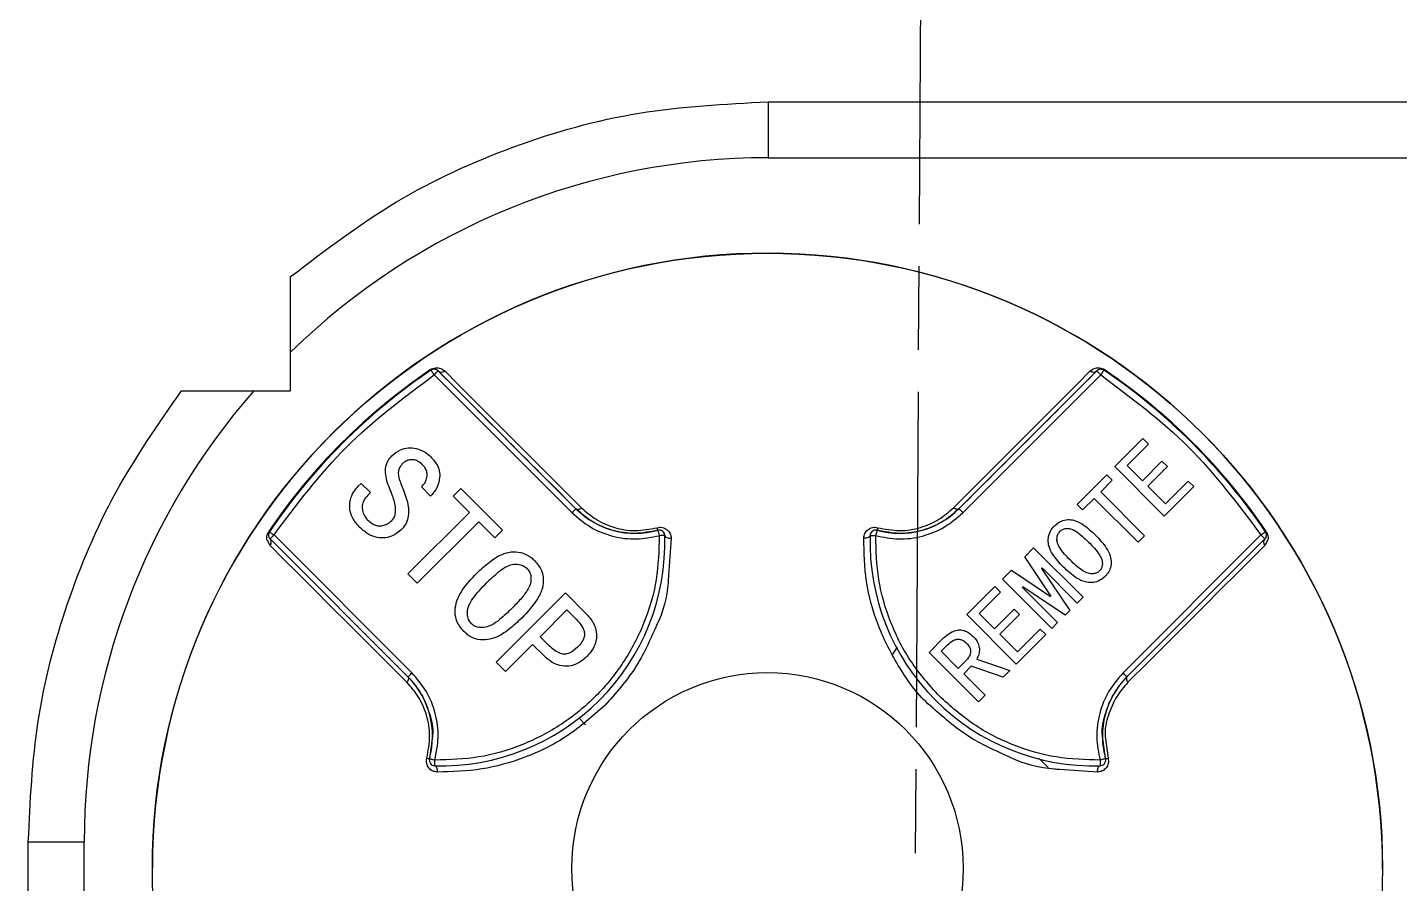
# Model space of a CAD drawing. Header units: millimetres. Extents: x 2404 to 4548, y 1024 to 2541.
# Drawn here: x 3064.71 to 3113.79, y 2175.62 to 2206.24 of the extents above; entities that cross this region are included whole.
import ezdxf

# ---------------------------------------------------------------- set-up
doc = ezdxf.new("R2010")
doc.units = ezdxf.units.MM
doc.linetypes.add('AM_ISO08W050', pattern=[18, 12, -1.5, 3, -1.5])
doc.layers.add('AM_7', color=4, linetype='AM_ISO08W050', lineweight=25)

msp = doc.modelspace()

# ---------------------------------------------------------------- linework, layer by layer
at = {"color": 7, "linetype": 'Continuous', "lineweight": 25}
for p, q in [((3091.203, 2203.58), (3141.895, 2203.58)), ((3091.203, 2203.58), (3091.203, 2201.58)), ((3091.203, 2201.58), (3141.694, 2201.58)), ((3074.122, 2193.243), (3074.122, 2197.329)), ((3079.13, 2194.001), (3079.143, 2193.981)), ((3079.143, 2193.981), (3079.143, 2193.981)), ((3079.255, 2193.815), (3084.188, 2188.882)), ((3079.397, 2193.956), (3084.329, 2189.024)), ((3079.397, 2193.956), (3079.397, 2193.956)), ((3098.027, 2189.024), (3102.96, 2193.956)), ((3098.168, 2188.882), (3103.101, 2193.815)), ((3102.96, 2193.956), (3102.96, 2193.956)), ((3103.213, 2193.981), (3103.227, 2194.001)), ((3103.213, 2193.981), (3103.213, 2193.981)), ((3070.221, 2193.243), (3074.122, 2193.243)), ((3103.605, 2190.533), (3104.608, 2191.536)), ((3104.608, 2191.536), (3104.804, 2191.34)), ((3104.804, 2191.34), (3104.039, 2190.575)), ((3104.804, 2191.34), (3104.039, 2190.575)), ((3078.118, 2190.629), (3078.118, 2190.629)), ((3078.841, 2190.6), (3078.841, 2190.6)), ((3105.373, 2188.765), (3103.605, 2190.533)), ((3105.373, 2188.765), (3103.605, 2190.533)), ((3104.039, 2190.575), (3104.587, 2190.027)), ((3104.039, 2190.575), (3104.039, 2190.575)), ((3104.587, 2190.027), (3105.29, 2190.73)), ((3105.487, 2190.533), (3104.784, 2189.83)), ((3105.487, 2190.533), (3104.784, 2189.83)), ((3105.29, 2190.73), (3105.487, 2190.533)), ((3076.54, 2189.833), (3076.641, 2189.934)), ((3076.641, 2189.934), (3076.974, 2189.601)), ((3077.975, 2190.249), (3077.975, 2190.249)), ((3079.004, 2190.224), (3079.004, 2190.224)), ((3102.251, 2189.179), (3103.316, 2190.244)), ((3103.512, 2190.047), (3103.099, 2189.634)), ((3103.512, 2190.047), (3103.099, 2189.634)), ((3103.316, 2190.244), (3103.512, 2190.047)), ((3105.414, 2189.2), (3106.231, 2190.016)), ((3106.231, 2190.016), (3106.427, 2189.82)), ((3076.974, 2189.601), (3076.887, 2189.515)), ((3076.974, 2189.601), (3076.887, 2189.515)), ((3076.887, 2189.515), (3076.887, 2189.515)), ((3079.131, 2189.471), (3078.798, 2189.804)), ((3079.131, 2189.471), (3078.798, 2189.804)), ((3079.131, 2189.471), (3079.131, 2189.471)), ((3079.941, 2189.471), (3080.216, 2189.746)), ((3080.52, 2188.892), (3079.941, 2189.471)), ((3080.52, 2188.892), (3079.941, 2189.471)), ((3080.216, 2189.746), (3081.707, 2188.255)), ((3102.861, 2189.396), (3102.447, 2188.983)), ((3102.861, 2189.396), (3102.447, 2188.983)), ((3104.432, 2187.825), (3102.861, 2189.396)), ((3102.861, 2189.396), (3102.861, 2189.396)), ((3104.432, 2187.825), (3102.861, 2189.396)), ((3103.099, 2189.634), (3104.67, 2188.062)), ((3103.099, 2189.634), (3103.099, 2189.634)), ((3104.784, 2189.83), (3105.414, 2189.2)), ((3104.784, 2189.83), (3104.784, 2189.83)), ((3106.427, 2189.82), (3105.373, 2188.765)), ((3106.427, 2189.82), (3105.373, 2188.765)), ((3076.684, 2189.081), (3076.684, 2189.081)), ((3077.877, 2189.041), (3077.877, 2189.041)), ((3084.329, 2189.024), (3084.329, 2189.024)), ((3098.027, 2189.024), (3098.027, 2189.024)), ((3102.447, 2188.983), (3102.251, 2189.179)), ((3102.447, 2188.983), (3102.251, 2189.179)), ((3102.447, 2188.983), (3102.447, 2188.983)), ((3078.32, 2186.692), (3080.52, 2188.892)), ((3080.853, 2188.559), (3078.653, 2186.359)), ((3080.853, 2188.559), (3078.653, 2186.359)), ((3080.52, 2188.892), (3080.52, 2188.892)), ((3081.432, 2187.98), (3080.853, 2188.559)), ((3080.853, 2188.559), (3080.853, 2188.559)), ((3081.432, 2187.98), (3080.853, 2188.559)), ((3105.373, 2188.765), (3105.373, 2188.765)), ((3073.328, 2188.088), (3073.328, 2188.088)), ((3073.362, 2188.199), (3073.342, 2188.213)), ((3073.362, 2188.199), (3073.362, 2188.199)), ((3078.319, 2183.013), (3073.386, 2187.946)), ((3078.46, 2183.155), (3073.528, 2188.087)), ((3076.598, 2188.357), (3076.598, 2188.357)), ((3078.103, 2188.299), (3078.103, 2188.299)), ((3081.707, 2188.255), (3081.432, 2187.98)), ((3081.707, 2188.255), (3081.432, 2187.98)), ((3081.432, 2187.98), (3081.432, 2187.98)), ((3087.736, 2187.977), (3087.631, 2186.465)), ((3101.641, 2188.218), (3101.641, 2188.218)), ((3108.829, 2188.087), (3103.896, 2183.155)), ((3108.97, 2187.946), (3104.037, 2183.013)), ((3104.67, 2188.062), (3104.432, 2187.825)), ((3104.67, 2188.062), (3104.432, 2187.825)), ((3108.994, 2188.199), (3109.015, 2188.213)), ((3108.994, 2188.199), (3108.994, 2188.199)), ((3109.029, 2188.087), (3109.029, 2188.087)), ((3073.39, 2187.71), (3073.292, 2187.888)), ((3087.511, 2187.823), (3087.511, 2187.823)), ((3094.846, 2187.84), (3094.846, 2187.84)), ((3100.38, 2187.308), (3100.7, 2187.628)), ((3100.7, 2187.628), (3102.468, 2185.861)), ((3101.555, 2187.799), (3101.555, 2187.799)), ((3102.664, 2187.835), (3102.664, 2187.835)), ((3104.432, 2187.825), (3104.432, 2187.825)), ((3109.065, 2187.888), (3108.966, 2187.71)), ((3101.32, 2185.912), (3100.38, 2187.308)), ((3101.32, 2185.912), (3100.38, 2187.308)), ((3103.131, 2187.219), (3103.131, 2187.219)), ((3078.653, 2186.359), (3078.32, 2186.692)), ((3078.653, 2186.359), (3078.32, 2186.692)), ((3082.575, 2186.895), (3082.575, 2186.895)), ((3099.584, 2186.512), (3099.904, 2186.832)), ((3101.351, 2184.744), (3099.584, 2186.512)), ((3101.351, 2184.744), (3099.584, 2186.512)), ((3099.904, 2186.832), (3101.3, 2185.892)), ((3100.979, 2186.894), (3101, 2186.915)), ((3101, 2186.915), (3100.979, 2186.894)), ((3100.979, 2186.894), (3101.992, 2185.385)), ((3100.979, 2186.894), (3100.979, 2186.894)), ((3102.261, 2185.654), (3101, 2186.915)), ((3101, 2186.915), (3101, 2186.915)), ((3102.261, 2185.654), (3101, 2186.915)), ((3101.765, 2186.936), (3101.765, 2186.936)), ((3103.254, 2186.605), (3103.254, 2186.605)), ((3078.653, 2186.359), (3078.653, 2186.359)), ((3081.128, 2186.374), (3081.128, 2186.374)), ((3081.475, 2183.537), (3083.95, 2186.012)), ((3082.686, 2186.315), (3082.686, 2186.315)), ((3083.95, 2186.012), (3084.703, 2185.259)), ((3098.312, 2185.24), (3099.315, 2186.243)), ((3099.511, 2186.047), (3098.746, 2185.282)), ((3099.511, 2186.047), (3098.746, 2185.282)), ((3099.315, 2186.243), (3099.511, 2186.047)), ((3100.297, 2186.212), (3100.318, 2186.233)), ((3100.318, 2186.233), (3100.297, 2186.212)), ((3100.297, 2186.212), (3101.558, 2184.951)), ((3100.297, 2186.212), (3100.297, 2186.212)), ((3101.827, 2185.22), (3100.318, 2186.233)), ((3100.318, 2186.233), (3100.318, 2186.233)), ((3101.827, 2185.22), (3100.318, 2186.233)), ((3080.479, 2185.504), (3080.479, 2185.504)), ((3101.32, 2185.912), (3101.3, 2185.892)), ((3101.32, 2185.912), (3101.32, 2185.912)), ((3102.468, 2185.861), (3102.261, 2185.654)), ((3102.468, 2185.861), (3102.261, 2185.654)), ((3102.261, 2185.654), (3102.261, 2185.654)), ((3082.387, 2185.115), (3082.387, 2185.115)), ((3083.053, 2184.449), (3084.008, 2185.404)), ((3083.053, 2184.449), (3084.008, 2185.404)), ((3084.008, 2185.404), (3084.341, 2185.071)), ((3084.008, 2185.404), (3084.008, 2185.404)), ((3084.008, 2185.404), (3084.341, 2185.071)), ((3084.341, 2185.071), (3084.341, 2185.071)), ((3100.08, 2183.472), (3098.312, 2185.24)), ((3100.08, 2183.472), (3098.312, 2185.24)), ((3098.746, 2185.282), (3099.294, 2184.734)), ((3098.746, 2185.282), (3098.746, 2185.282)), ((3099.294, 2184.734), (3099.997, 2185.437)), ((3100.194, 2185.24), (3099.491, 2184.537)), ((3100.194, 2185.24), (3099.491, 2184.537)), ((3099.997, 2185.437), (3100.194, 2185.24)), ((3101.992, 2185.385), (3101.827, 2185.22)), ((3101.992, 2185.385), (3101.827, 2185.22)), ((3101.827, 2185.22), (3101.827, 2185.22)), ((3080.318, 2184.637), (3080.318, 2184.637)), ((3084.633, 2184.528), (3084.633, 2184.528)), ((3099.491, 2184.537), (3100.121, 2183.907)), ((3099.491, 2184.537), (3099.491, 2184.537)), ((3101.134, 2184.527), (3100.08, 2183.472)), ((3101.134, 2184.527), (3100.08, 2183.472)), ((3100.121, 2183.907), (3100.938, 2184.723)), ((3100.938, 2184.723), (3101.134, 2184.527)), ((3101.558, 2184.951), (3101.351, 2184.744)), ((3101.558, 2184.951), (3101.351, 2184.744)), ((3101.351, 2184.744), (3101.351, 2184.744)), ((3082.778, 2184.174), (3081.808, 2183.204)), ((3082.778, 2184.174), (3081.808, 2183.204)), ((3083.198, 2183.754), (3082.778, 2184.174)), ((3082.778, 2184.174), (3082.778, 2184.174)), ((3083.198, 2183.754), (3082.778, 2184.174)), ((3083.386, 2184.116), (3083.053, 2184.449)), ((3083.053, 2184.449), (3083.053, 2184.449)), ((3095.665, 2183.825), (3095.831, 2184.074)), ((3096.958, 2183.886), (3097.475, 2184.403)), ((3097.392, 2183.927), (3097.62, 2184.155)), ((3097.392, 2183.927), (3097.62, 2184.155)), ((3097.62, 2184.155), (3097.62, 2184.155)), ((3098.302, 2184.217), (3098.302, 2184.217)), ((3081.808, 2183.204), (3081.475, 2183.537)), ((3081.808, 2183.204), (3081.475, 2183.537)), ((3083.198, 2183.754), (3083.198, 2183.754)), ((3084.717, 2183.74), (3084.717, 2183.74)), ((3098.726, 2182.118), (3096.958, 2183.886)), ((3098.726, 2182.118), (3096.958, 2183.886)), ((3098.002, 2183.317), (3097.392, 2183.927)), ((3097.392, 2183.927), (3097.392, 2183.927)), ((3098.292, 2183.607), (3098.002, 2183.317)), ((3098.445, 2183.933), (3098.445, 2183.933)), ((3098.664, 2183.648), (3099.853, 2183.245)), ((3081.808, 2183.204), (3081.808, 2183.204)), ((3098.467, 2183.39), (3098.198, 2183.121)), ((3098.467, 2183.39), (3098.198, 2183.121)), ((3098.198, 2183.121), (3098.963, 2182.356)), ((3098.198, 2183.121), (3098.198, 2183.121)), ((3099.604, 2182.997), (3098.467, 2183.39)), ((3098.467, 2183.39), (3098.467, 2183.39)), ((3099.604, 2182.997), (3098.467, 2183.39)), ((3099.853, 2183.245), (3099.604, 2182.997)), ((3099.853, 2183.245), (3099.604, 2182.997)), ((3100.08, 2183.472), (3100.08, 2183.472)), ((3099.604, 2182.997), (3099.604, 2182.997)), ((3098.963, 2182.356), (3098.726, 2182.118)), ((3098.963, 2182.356), (3098.726, 2182.118)), ((3098.726, 2182.118), (3098.726, 2182.118)), ((3084.443, 2181.533), (3084.673, 2181.302)), ((3079.196, 2180.889), (3079.088, 2180.089)), ((3103.268, 2180.089), (3103.16, 2180.895)), ((3103.261, 2180.885), (3103.362, 2180.11)), ((3100.901, 2180.089), (3101.221, 2179.768)), ((3100.924, 2180.066), (3101.222, 2179.768)), ((3079.081, 2180.035), (3079.081, 2180.035)), ((3079.275, 2179.835), (3079.281, 2180.035)), ((3102.991, 2179.607), (3101.625, 2179.698)), ((3103.076, 2180.035), (3103.082, 2179.835)), ((3103.276, 2180.035), (3103.276, 2180.035)), ((3064.74, 2129.339), (3064.74, 2177.116)), ((3066.74, 2129.539), (3066.74, 2177.116)), ((3069.178, 2176.188), (3069.178, 2176.188)), ((3113.178, 2176.141), (3113.178, 2176.141))]:
    msp.add_line(p, q, dxfattribs=at)
at = {"color": 7, "linetype": 'Continuous', "lineweight": 25, "flags": 128}
for points in [[(3079.255, 2193.815), (3079.234, 2193.847), (3079.213, 2193.878), (3079.193, 2193.907), (3079.176, 2193.932), (3079.162, 2193.953), (3079.152, 2193.968), (3079.146, 2193.977), (3079.143, 2193.981)], [(3079.397, 2193.956), (3079.394, 2193.954), (3079.386, 2193.946), (3079.373, 2193.932), (3079.355, 2193.915), (3079.334, 2193.893), (3079.31, 2193.869), (3079.283, 2193.842), (3079.255, 2193.815)], [(3079.633, 2193.953), (3080.115, 2193.47), (3080.637, 2192.948), (3081.198, 2192.387), (3081.797, 2191.788), (3082.43, 2191.155), (3083.097, 2190.488), (3083.796, 2189.789), (3084.525, 2189.06)], [(3097.831, 2189.06), (3098.56, 2189.789), (3099.259, 2190.488), (3099.926, 2191.155), (3100.56, 2191.788), (3101.158, 2192.387), (3101.719, 2192.948), (3102.242, 2193.47), (3102.724, 2193.953)], [(3102.96, 2193.956), (3102.962, 2193.954), (3102.97, 2193.946), (3102.983, 2193.932), (3103.001, 2193.915), (3103.023, 2193.893), (3103.047, 2193.869), (3103.073, 2193.842), (3103.101, 2193.815)], [(3103.213, 2193.981), (3103.211, 2193.977), (3103.205, 2193.968), (3103.194, 2193.953), (3103.18, 2193.932), (3103.163, 2193.907), (3103.144, 2193.878), (3103.123, 2193.847), (3103.101, 2193.815)], [(3084.329, 2189.024), (3084.327, 2189.021), (3084.319, 2189.013), (3084.306, 2189), (3084.288, 2188.982), (3084.267, 2188.961), (3084.242, 2188.936), (3084.216, 2188.91), (3084.188, 2188.882)], [(3084.329, 2189.024), (3084.346, 2189.012), (3084.366, 2189.005), (3084.389, 2189.002), (3084.414, 2189.005), (3084.441, 2189.012), (3084.47, 2189.024), (3084.498, 2189.04), (3084.525, 2189.06)], [(3098.027, 2189.024), (3098.011, 2189.012), (3097.991, 2189.005), (3097.968, 2189.002), (3097.942, 2189.005), (3097.915, 2189.012), (3097.887, 2189.024), (3097.859, 2189.04), (3097.831, 2189.06)], [(3098.027, 2189.024), (3098.03, 2189.021), (3098.038, 2189.013), (3098.051, 2189), (3098.068, 2188.982), (3098.09, 2188.961), (3098.114, 2188.936), (3098.141, 2188.91), (3098.168, 2188.882)], [(3073.362, 2188.199), (3073.365, 2188.197), (3073.375, 2188.191), (3073.39, 2188.18), (3073.411, 2188.166), (3073.436, 2188.149), (3073.464, 2188.13), (3073.496, 2188.109), (3073.528, 2188.087)], [(3073.386, 2187.946), (3073.389, 2187.949), (3073.397, 2187.957), (3073.41, 2187.97), (3073.428, 2187.987), (3073.449, 2188.009), (3073.474, 2188.033), (3073.5, 2188.06), (3073.528, 2188.087)], [(3087.254, 2188.255), (3087.255, 2188.251), (3087.258, 2188.24), (3087.263, 2188.222), (3087.27, 2188.198), (3087.278, 2188.169), (3087.287, 2188.136), (3087.297, 2188.099), (3087.308, 2188.062)], [(3087.508, 2188.068), (3087.504, 2188.068), (3087.492, 2188.067), (3087.474, 2188.067), (3087.449, 2188.066), (3087.419, 2188.065), (3087.384, 2188.064), (3087.347, 2188.063), (3087.308, 2188.062)], [(3087.508, 2188.068), (3087.513, 2188.047), (3087.526, 2188.028), (3087.548, 2188.011), (3087.577, 2187.996), (3087.612, 2187.985), (3087.652, 2187.978), (3087.693, 2187.976), (3087.736, 2187.977)], [(3094.849, 2188.068), (3094.844, 2188.047), (3094.83, 2188.028), (3094.808, 2188.011), (3094.779, 2187.996), (3094.744, 2187.985), (3094.705, 2187.978), (3094.663, 2187.976), (3094.621, 2187.977)], [(3094.849, 2188.068), (3094.853, 2188.068), (3094.864, 2188.067), (3094.883, 2188.067), (3094.908, 2188.066), (3094.938, 2188.065), (3094.972, 2188.064), (3095.01, 2188.063), (3095.049, 2188.062)], [(3095.102, 2188.255), (3095.101, 2188.251), (3095.098, 2188.24), (3095.093, 2188.222), (3095.087, 2188.198), (3095.079, 2188.169), (3095.069, 2188.136), (3095.059, 2188.099), (3095.049, 2188.062)], [(3108.994, 2188.199), (3108.991, 2188.197), (3108.982, 2188.191), (3108.966, 2188.18), (3108.946, 2188.166), (3108.921, 2188.149), (3108.892, 2188.13), (3108.861, 2188.109), (3108.829, 2188.087)], [(3108.97, 2187.946), (3108.967, 2187.949), (3108.959, 2187.957), (3108.946, 2187.97), (3108.929, 2187.987), (3108.907, 2188.009), (3108.883, 2188.033), (3108.856, 2188.06), (3108.829, 2188.087)], [(3078.283, 2182.818), (3077.554, 2183.546), (3076.855, 2184.245), (3076.188, 2184.913), (3075.554, 2185.546), (3074.956, 2186.144), (3074.395, 2186.706), (3073.873, 2187.228), (3073.39, 2187.71)], [(3108.966, 2187.71), (3108.484, 2187.228), (3107.962, 2186.706), (3107.4, 2186.144), (3106.802, 2185.546), (3106.169, 2184.913), (3105.501, 2184.245), (3104.802, 2183.546), (3104.074, 2182.818)], [(3078.319, 2183.013), (3078.331, 2182.997), (3078.338, 2182.977), (3078.341, 2182.954), (3078.338, 2182.929), (3078.331, 2182.901), (3078.319, 2182.873), (3078.303, 2182.845), (3078.283, 2182.818)], [(3078.319, 2183.013), (3078.322, 2183.016), (3078.33, 2183.024), (3078.343, 2183.037), (3078.36, 2183.055), (3078.382, 2183.076), (3078.406, 2183.101), (3078.433, 2183.127), (3078.46, 2183.155)], [(3104.037, 2183.013), (3104.035, 2183.016), (3104.027, 2183.024), (3104.014, 2183.037), (3103.996, 2183.055), (3103.975, 2183.076), (3103.95, 2183.101), (3103.924, 2183.127), (3103.896, 2183.155)], [(3104.037, 2183.013), (3104.026, 2182.997), (3104.018, 2182.977), (3104.016, 2182.954), (3104.018, 2182.929), (3104.026, 2182.901), (3104.038, 2182.873), (3104.054, 2182.845), (3104.074, 2182.818)], [(3079.088, 2180.089), (3079.092, 2180.088), (3079.103, 2180.085), (3079.121, 2180.08), (3079.145, 2180.073), (3079.174, 2180.065), (3079.207, 2180.056), (3079.243, 2180.046), (3079.281, 2180.035)], [(3103.268, 2180.089), (3103.265, 2180.088), (3103.254, 2180.085), (3103.236, 2180.08), (3103.212, 2180.073), (3103.183, 2180.065), (3103.149, 2180.056), (3103.113, 2180.046), (3103.076, 2180.035)], [(3079.275, 2179.835), (3079.295, 2179.83), (3079.315, 2179.816), (3079.332, 2179.794), (3079.346, 2179.765), (3079.357, 2179.73), (3079.364, 2179.691), (3079.367, 2179.65), (3079.366, 2179.607)], [(3102.991, 2179.607), (3102.989, 2179.65), (3102.992, 2179.691), (3102.999, 2179.73), (3103.01, 2179.765), (3103.024, 2179.794), (3103.042, 2179.816), (3103.061, 2179.83), (3103.082, 2179.835)], [(3064.74, 2177.116), (3065.13, 2177.116), (3065.505, 2177.116), (3065.851, 2177.116), (3066.154, 2177.116), (3066.403, 2177.116), (3066.587, 2177.116), (3066.701, 2177.116), (3066.74, 2177.116)]]:
    msp.add_lwpolyline(points, dxfattribs=at)
at = {"color": 7, "linetype": 'Continuous', "lineweight": 25}
for centre, radius in [((3091.178, 2176.165), 22), ((3091.178, 2176.164), 7)]:
    msp.add_circle(centre, radius, dxfattribs=at)
for centre, radius, start, end in [((3058.179, 2213.37), 91.48, 295.79271, 180), ((3058.179, 2213.37), 90.341, 353.64897, 186.35103), ((3058.179, 2213.37), 89.875, 353.64897, 186.35103), ((3058.179, 2213.37), 85.319, 353.33017, 186.66983), ((3058.179, 2213.37), 91.48, 180, 290.22656), ((3091.203, 2177.116), 24.464, 90, 134.2869), ((3058.179, 2213.37), 91.441, 295.84596, 351.20762), ((3058.179, 2213.37), 90.976, 296.50811, 351.20762), ((3058.179, 2213.37), 86.42, 299.88973, 350.7957), ((3091.178, 2176.165), 22, 359.9388, 179.9388), ((3091.178, 2176.165), 21.524, 124.039, 145.961), ((3091.178, 2176.164), 21.5, 124.039, 145.961), ((3091.178, 2176.165), 21.5, 124.039, 145.961), ((3079.255, 2193.815), 0.2, 45, 124.039), ((3079.517, 2194.093), 0.182, 228.6227, 309.5363), ((3102.84, 2194.093), 0.182, 230.4637, 311.3773), ((3103.101, 2193.815), 0.2, 55.961, 135), ((3091.178, 2176.164), 21.5, 34.039, 55.961), ((3091.178, 2176.165), 21.5, 34.039, 55.961), ((3091.178, 2176.165), 21.524, 34.039, 55.961), ((3091.203, 2177.116), 24.464, 138.762, 180), ((3086.451, 2191.145), 3, 225, 285.531), ((3095.906, 2191.145), 3, 254.469, 315), ((3073.528, 2188.087), 0.2, 145.961, 225), ((3073.25, 2187.826), 0.182, 320.5221, 40.0844), ((3079.511, 2187.832), 8, 268.3094, 1.6906), ((3086.574, 2188.148), 0.689, 8.9101, 16.8757), ((3087.308, 2188.062), 0.2, 1.6906, 105.531), ((3102.846, 2187.832), 8, 178.3094, 271.6906), ((3095.049, 2188.062), 0.2, 135, 178.3094), ((3095.049, 2188.062), 0.2, 74.469, 135), ((3095.783, 2188.148), 0.689, 163.1243, 171.0899), ((3109.107, 2187.826), 0.182, 139.9143, 219.478), ((3108.829, 2188.087), 0.2, 315, 34.039), ((3076.198, 2180.892), 3, 344.469, 45), ((3106.159, 2180.892), 3, 135, 195.531), ((3079.195, 2180.769), 0.689, 253.1246, 261.0883), ((3079.281, 2180.035), 0.2, 164.469, 268.3094), ((3103.076, 2180.035), 0.2, 315, 15.531), ((3103.162, 2180.769), 0.689, 278.9117, 286.8754), ((3103.076, 2180.035), 0.2, 271.6906, 315)]:
    msp.add_arc(centre, radius, start, end, dxfattribs=at)
for points in [[(3141.895, 2203.58), (3142.149, 2206.533), (3142.658, 2212.439), (3142.234, 2221.338), (3140.942, 2230.141), (3138.714, 2238.759), (3135.595, 2247.095), (3131.615, 2255.056), (3126.819, 2262.554), (3121.261, 2269.505), (3115.002, 2275.833), (3108.112, 2281.467), (3100.667, 2286.345), (3092.75, 2290.411), (3084.449, 2293.625), (3075.856, 2295.93), (3067.067, 2297.385), (3061.141, 2297.566), (3058.179, 2297.656)], [(3151.919, 2213.371), (3151.832, 2210.303), (3151.658, 2204.168), (3150.255, 2195.053), (3148.03, 2186.115), (3144.922, 2177.44), (3140.984, 2169.111), (3136.246, 2161.207), (3130.758, 2153.807), (3124.57, 2146.98), (3117.743, 2140.792), (3110.342, 2135.303), (3102.439, 2130.566), (3094.109, 2126.627), (3085.434, 2123.519), (3076.496, 2121.294), (3067.382, 2119.891), (3061.246, 2119.717), (3058.179, 2119.63)], [(3074.122, 2197.329), (3075.354, 2198.268), (3077.819, 2200.147), (3082.068, 2202.079), (3086.56, 2203.346), (3089.656, 2203.502), (3091.203, 2203.58)], [(3155.852, 2202.581), (3155.328, 2198.93), (3154.28, 2191.626), (3151.16, 2180.983), (3146.953, 2170.74), (3141.597, 2161.039), (3135.193, 2152), (3127.811, 2143.738), (3119.549, 2136.357), (3110.51, 2129.952), (3100.809, 2124.597), (3090.566, 2120.389), (3079.923, 2117.269), (3072.62, 2116.221), (3068.968, 2115.697)], [(3155.65, 2196.039), (3154.963, 2192.744), (3153.591, 2186.156), (3150.27, 2176.604), (3146.066, 2167.42), (3140.93, 2158.717), (3134.941, 2150.581), (3128.153, 2143.096), (3120.64, 2136.341), (3112.478, 2130.386), (3103.753, 2125.288), (3094.552, 2121.123), (3084.985, 2117.843), (3078.391, 2116.499), (3075.094, 2115.826)], [(3073.528, 2188.087), (3074.345, 2189.179), (3075.979, 2191.363), (3078.163, 2192.998), (3079.255, 2193.815)], [(3084.329, 2189.024), (3083.365, 2189.988), (3081.436, 2191.917), (3080.077, 2193.277), (3079.397, 2193.956)], [(3102.96, 2193.956), (3102.28, 2193.277), (3100.92, 2191.917), (3098.991, 2189.988), (3098.027, 2189.024)], [(3103.101, 2193.815), (3104.193, 2192.998), (3106.377, 2191.363), (3108.011, 2189.179), (3108.829, 2188.087)], [(3064.74, 2177.116), (3064.808, 2178.562), (3064.943, 2181.453), (3066.05, 2185.665), (3067.74, 2189.68), (3069.394, 2192.055), (3070.221, 2193.243)]]:
    msp.add_open_spline(points, degree=3, dxfattribs=at)
for points, knots in [([(3100.463, 2139.299), (3102.641, 2140.572), (3107.626, 2143.486), (3114.69, 2149.14), (3121.655, 2155.972), (3127.774, 2163.582), (3132.997, 2171.831), (3137.225, 2180.626), (3140.502, 2189.833), (3141.777, 2196.208), (3142.415, 2199.396)], [0, 0, 0, 0, 0.099849, 0.228442, 0.357035, 0.485628, 0.614221, 0.742814, 0.871407, 1, 1, 1, 1]), ([(3079.13, 2194.001), (3079.143, 2194.009), (3079.17, 2194.026), (3079.23, 2194.052), (3079.33, 2194.075), (3079.492, 2194.061), (3079.576, 2193.996), (3079.633, 2193.953)], [0, 0, 0, 0, 0.057712, 0.117064, 0.25153, 0.501177, 1, 1, 1, 1]), ([(3079.397, 2193.956), (3079.372, 2193.976), (3079.334, 2194.006), (3079.259, 2194.018), (3079.204, 2194.01), (3079.171, 2193.996), (3079.154, 2193.988), (3079.147, 2193.983), (3079.143, 2193.981)], [0, 0, 0, 0, 0.500032, 0.773163, 0.911126, 0.959646, 0.980448, 1, 1, 1, 1]), ([(3102.724, 2193.953), (3102.78, 2193.996), (3102.864, 2194.061), (3103.026, 2194.075), (3103.126, 2194.052), (3103.186, 2194.026), (3103.213, 2194.009), (3103.227, 2194.001)], [0, 0, 0, 0, 0.497364, 0.74736, 0.882361, 0.942012, 1, 1, 1, 1]), ([(3103.213, 2193.981), (3103.209, 2193.983), (3103.202, 2193.988), (3103.185, 2193.997), (3103.151, 2194.011), (3103.096, 2194.018), (3103.022, 2194.006), (3102.984, 2193.976), (3102.96, 2193.956)], [0, 0, 0, 0, 0.019949, 0.041211, 0.090998, 0.233378, 0.500651, 1, 1, 1, 1]), ([(3077.727, 2189.601), (3077.649, 2189.788), (3077.533, 2190.065), (3077.505, 2190.462), (3077.58, 2190.73), (3077.692, 2190.861), (3077.741, 2190.918)], [0, 0, 0, 0, 0.428369, 0.633551, 0.840869, 1, 1, 1, 1]), ([(3077.741, 2190.918), (3077.839, 2191), (3078.011, 2191.144), (3078.33, 2191.216), (3078.639, 2191.189), (3078.92, 2191.077), (3079.069, 2190.945), (3079.131, 2190.889)], [0, 0, 0, 0, 0.24267, 0.429477, 0.615634, 0.838969, 1, 1, 1, 1]), ([(3079.131, 2190.889), (3079.22, 2190.788), (3079.367, 2190.622), (3079.466, 2190.326), (3079.445, 2190.018), (3079.34, 2189.714), (3079.191, 2189.541), (3079.131, 2189.471)], [0, 0, 0, 0, 0.252592, 0.41193, 0.571985, 0.826889, 1, 1, 1, 1]), ([(3078.118, 2190.629), (3078.075, 2190.577), (3078.003, 2190.488), (3077.961, 2190.314), (3078.009, 2190.043), (3078.097, 2189.838), (3078.161, 2189.688)], [0, 0, 0, 0, 0.196092, 0.338428, 0.515662, 1, 1, 1, 1]), ([(3078.841, 2190.6), (3078.785, 2190.649), (3078.687, 2190.734), (3078.509, 2190.787), (3078.35, 2190.779), (3078.216, 2190.718), (3078.148, 2190.657), (3078.118, 2190.629)], [0, 0, 0, 0, 0.273741, 0.469785, 0.666347, 0.848138, 1, 1, 1, 1]), ([(3078.841, 2190.6), (3078.785, 2190.649), (3078.687, 2190.734), (3078.509, 2190.787), (3078.35, 2190.779), (3078.216, 2190.718), (3078.148, 2190.657), (3078.118, 2190.629)], [0, 0, 0, 0, 0.273741, 0.469785, 0.666347, 0.848138, 1, 1, 1, 1]), ([(3078.798, 2189.804), (3078.855, 2189.864), (3078.961, 2189.977), (3079.011, 2190.183), (3078.998, 2190.359), (3078.936, 2190.496), (3078.871, 2190.567), (3078.841, 2190.6)], [0, 0, 0, 0, 0.271428, 0.5099, 0.681019, 0.852199, 1, 1, 1, 1]), ([(3076.598, 2188.357), (3076.501, 2188.468), (3076.333, 2188.66), (3076.223, 2189.013), (3076.242, 2189.338), (3076.354, 2189.624), (3076.482, 2189.768), (3076.54, 2189.833)], [0, 0, 0, 0, 0.264487, 0.457861, 0.651756, 0.843286, 1, 1, 1, 1]), ([(3076.887, 2189.515), (3076.831, 2189.449), (3076.735, 2189.339), (3076.676, 2189.138), (3076.69, 2188.954), (3076.749, 2188.774), (3076.832, 2188.679), (3076.873, 2188.632)], [0, 0, 0, 0, 0.25891, 0.438957, 0.619223, 0.812916, 1, 1, 1, 1]), ([(3077.741, 2188.603), (3077.774, 2188.642), (3077.841, 2188.725), (3077.888, 2188.921), (3077.867, 2189.224), (3077.781, 2189.455), (3077.727, 2189.601)], [0, 0, 0, 0, 0.143744, 0.301533, 0.558519, 1, 1, 1, 1]), ([(3078.161, 2189.688), (3078.23, 2189.498), (3078.338, 2189.198), (3078.351, 2188.786), (3078.271, 2188.499), (3078.158, 2188.364), (3078.103, 2188.299)], [0, 0, 0, 0, 0.409467, 0.643428, 0.829197, 1, 1, 1, 1]), ([(3087.254, 2188.255), (3086.982, 2188.202), (3086.421, 2188.095), (3085.617, 2188.232), (3084.89, 2188.537), (3084.524, 2188.855), (3084.329, 2189.024)], [0, 0, 0, 0, 0.2426639, 0.4999333, 0.7349896, 1, 1, 1, 1]), ([(3084.525, 2189.06), (3084.692, 2188.914), (3085.025, 2188.622), (3085.686, 2188.335), (3086.445, 2188.199), (3086.97, 2188.298), (3087.233, 2188.348)], [0, 0, 0, 0, 0.24976, 0.500155, 0.750188, 1, 1, 1, 1]), ([(3098.027, 2189.024), (3097.833, 2188.855), (3097.466, 2188.537), (3096.739, 2188.232), (3095.936, 2188.095), (3095.375, 2188.202), (3095.102, 2188.255)], [0, 0, 0, 0, 0.265019, 0.500067, 0.757342, 1, 1, 1, 1]), ([(3095.124, 2188.348), (3095.386, 2188.298), (3095.911, 2188.199), (3096.67, 2188.335), (3097.331, 2188.622), (3097.665, 2188.914), (3097.831, 2189.06)], [0, 0, 0, 0, 0.249812, 0.499845, 0.75024, 1, 1, 1, 1]), ([(3076.873, 2188.632), (3076.95, 2188.564), (3077.069, 2188.458), (3077.283, 2188.403), (3077.458, 2188.426), (3077.617, 2188.492), (3077.702, 2188.568), (3077.741, 2188.603)], [0, 0, 0, 0, 0.308723, 0.481176, 0.653403, 0.84143, 1, 1, 1, 1]), ([(3084.188, 2188.882), (3084.399, 2188.701), (3084.827, 2188.332), (3085.628, 2188.017), (3086.481, 2187.898), (3087.035, 2188.008), (3087.308, 2188.062)], [0, 0, 0, 0, 0.245589, 0.5, 0.754411, 1, 1, 1, 1]), ([(3095.049, 2188.062), (3095.321, 2188.008), (3095.876, 2187.898), (3096.728, 2188.017), (3097.529, 2188.332), (3097.958, 2188.701), (3098.168, 2188.882)], [0, 0, 0, 0, 0.245589, 0.5, 0.754411, 1, 1, 1, 1]), ([(3101.765, 2186.936), (3101.627, 2187.083), (3101.42, 2187.304), (3101.242, 2187.652), (3101.205, 2187.923), (3101.257, 2188.167), (3101.359, 2188.325), (3101.428, 2188.397), (3101.445, 2188.414)], [0, 0, 0, 0, 0.352615, 0.529946, 0.676874, 0.824141, 0.958426, 1, 1, 1, 1]), ([(3101.445, 2188.414), (3101.524, 2188.48), (3101.661, 2188.595), (3101.915, 2188.647), (3102.178, 2188.618), (3102.533, 2188.439), (3102.764, 2188.223), (3102.913, 2188.083)], [0, 0, 0, 0, 0.1789539, 0.3114743, 0.4435429, 0.6407467, 1, 1, 1, 1]), ([(3073.292, 2187.888), (3073.289, 2187.892), (3073.268, 2187.928), (3073.27, 2188.014), (3073.29, 2188.112), (3073.317, 2188.173), (3073.334, 2188.2), (3073.342, 2188.213)], [0, 0, 0, 0, 0.064165, 0.529616, 0.781144, 0.892106, 1, 1, 1, 1]), ([(3078.103, 2188.299), (3077.987, 2188.201), (3077.792, 2188.037), (3077.438, 2187.964), (3077.129, 2188.002), (3076.838, 2188.138), (3076.679, 2188.283), (3076.598, 2188.357)], [0, 0, 0, 0, 0.264859, 0.442595, 0.620083, 0.807926, 1, 1, 1, 1]), ([(3078.103, 2188.299), (3077.987, 2188.201), (3077.792, 2188.037), (3077.438, 2187.964), (3077.129, 2188.002), (3076.838, 2188.138), (3076.679, 2188.283), (3076.598, 2188.357)], [0, 0, 0, 0, 0.264859, 0.442595, 0.620083, 0.807926, 1, 1, 1, 1]), ([(3087.308, 2188.062), (3087.292, 2187.537), (3087.262, 2186.476), (3086.808, 2184.933), (3086.071, 2183.512), (3085.064, 2182.279), (3083.831, 2181.271), (3082.41, 2180.535), (3080.866, 2180.081), (3079.806, 2180.05), (3079.281, 2180.035)], [0, 0, 0, 0, 0.123694, 0.25, 0.376306, 0.5, 0.623694, 0.75, 0.876306, 1, 1, 1, 1]), ([(3087.233, 2188.348), (3087.265, 2188.354), (3087.329, 2188.368), (3087.425, 2188.356), (3087.514, 2188.326), (3087.614, 2188.261), (3087.709, 2188.147), (3087.727, 2188.034), (3087.736, 2187.977)], [0, 0, 0, 0, 0.1236108, 0.2502136, 0.3733132, 0.5010438, 0.7499659, 1, 1, 1, 1]), ([(3087.449, 2188.203), (3087.437, 2188.214), (3087.414, 2188.234), (3087.368, 2188.255), (3087.323, 2188.263), (3087.282, 2188.261), (3087.263, 2188.257), (3087.254, 2188.255)], [0, 0, 0, 0, 0.273059, 0.500453, 0.767114, 0.88663, 1, 1, 1, 1]), ([(3087.508, 2188.068), (3087.507, 2188.077), (3087.505, 2188.102), (3087.491, 2188.15), (3087.465, 2188.183), (3087.449, 2188.203)], [0, 0, 0, 0, 0.181202, 0.501499, 1, 1, 1, 1]), ([(3094.621, 2187.977), (3094.63, 2188.034), (3094.647, 2188.147), (3094.742, 2188.261), (3094.842, 2188.326), (3094.931, 2188.356), (3095.027, 2188.368), (3095.092, 2188.354), (3095.124, 2188.348)], [0, 0, 0, 0, 0.249602, 0.498296, 0.625589, 0.748629, 0.875722, 1, 1, 1, 1]), ([(3097.022, 2181.968), (3097.015, 2181.973), (3096.559, 2182.34), (3095.875, 2183.326), (3095.09, 2184.829), (3094.659, 2186.433), (3094.634, 2187.462), (3094.621, 2187.977)], [0, 0, 0, 0, 0.003657, 0.252454, 0.50145, 0.750307, 1, 1, 1, 1]), ([(3095.102, 2188.255), (3095.087, 2188.258), (3095.054, 2188.264), (3095.003, 2188.259), (3094.954, 2188.241), (3094.902, 2188.204), (3094.867, 2188.153), (3094.852, 2188.103), (3094.85, 2188.077), (3094.849, 2188.068)], [0, 0, 0, 0, 0.0985259, 0.2116632, 0.3444444, 0.5000064, 0.7493767, 0.9135439, 1, 1, 1, 1]), ([(3097.33, 2182.316), (3096.981, 2182.709), (3096.275, 2183.501), (3095.551, 2184.936), (3095.094, 2186.476), (3095.064, 2187.537), (3095.049, 2188.062)], [0, 0, 0, 0, 0.247388, 0.5, 0.752612, 1, 1, 1, 1]), ([(3101.558, 2187.8), (3101.555, 2187.807), (3101.528, 2187.863), (3101.531, 2187.972), (3101.556, 2188.114), (3101.613, 2188.183), (3101.641, 2188.218)], [0, 0, 0, 0, 0.048502, 0.412822, 0.703624, 1, 1, 1, 1]), ([(3102.013, 2187.184), (3101.872, 2187.328), (3101.686, 2187.518), (3101.54, 2187.808), (3101.529, 2187.971), (3101.557, 2188.114), (3101.613, 2188.183), (3101.641, 2188.218)], [0, 0, 0, 0, 0.494324, 0.651411, 0.784883, 0.89142, 1, 1, 1, 1]), ([(3101.641, 2188.218), (3101.672, 2188.243), (3101.735, 2188.295), (3101.871, 2188.327), (3102.023, 2188.317), (3102.221, 2188.224), (3102.433, 2188.059), (3102.587, 2187.91), (3102.664, 2187.835)], [0, 0, 0, 0, 0.099275, 0.199109, 0.336855, 0.470696, 0.732552, 1, 1, 1, 1]), ([(3101.641, 2188.218), (3101.672, 2188.243), (3101.735, 2188.295), (3101.871, 2188.327), (3102.023, 2188.317), (3102.221, 2188.224), (3102.433, 2188.059), (3102.587, 2187.91), (3102.664, 2187.835)], [0, 0, 0, 0, 0.099275, 0.199109, 0.336855, 0.470696, 0.732552, 1, 1, 1, 1]), ([(3102.913, 2188.083), (3103.05, 2187.936), (3103.26, 2187.712), (3103.444, 2187.361), (3103.485, 2187.096), (3103.442, 2186.865), (3103.349, 2186.707), (3103.277, 2186.629), (3103.254, 2186.605)], [0, 0, 0, 0, 0.351902, 0.53557, 0.686137, 0.813603, 0.940969, 1, 1, 1, 1]), ([(3109.02, 2188.031), (3109.025, 2188.052), (3109.032, 2188.083), (3109.024, 2188.138), (3109.01, 2188.172), (3109.001, 2188.188), (3108.997, 2188.196), (3108.994, 2188.199)], [0, 0, 0, 0, 0.546298, 0.82224, 0.919287, 0.960893, 1, 1, 1, 1]), ([(3109.015, 2188.213), (3109.023, 2188.2), (3109.04, 2188.173), (3109.066, 2188.112), (3109.087, 2188.014), (3109.089, 2187.929), (3109.068, 2187.893), (3109.065, 2187.888)], [0, 0, 0, 0, 0.107574, 0.218232, 0.46854, 0.933582, 1, 1, 1, 1]), ([(3080.781, 2186.721), (3080.926, 2186.859), (3081.218, 2187.134), (3081.664, 2187.416), (3082.093, 2187.505), (3082.437, 2187.457), (3082.689, 2187.321), (3082.81, 2187.208), (3082.85, 2187.17)], [0, 0, 0, 0, 0.2512721, 0.5042684, 0.6480988, 0.7922439, 0.9307457, 1, 1, 1, 1]), ([(3102.664, 2187.835), (3102.806, 2187.692), (3103.006, 2187.489), (3103.155, 2187.185), (3103.161, 2187.015), (3103.132, 2186.891), (3103.082, 2186.831), (3103.057, 2186.801)], [0, 0, 0, 0, 0.49285, 0.695676, 0.810798, 0.906138, 1, 1, 1, 1]), ([(3081.128, 2186.374), (3081.273, 2186.512), (3081.505, 2186.733), (3081.834, 2186.968), (3082.106, 2187.053), (3082.328, 2187.042), (3082.487, 2186.975), (3082.553, 2186.915), (3082.575, 2186.895)], [0, 0, 0, 0, 0.352152, 0.564272, 0.704386, 0.844226, 0.946602, 1, 1, 1, 1]), ([(3081.128, 2186.374), (3081.273, 2186.512), (3081.505, 2186.733), (3081.834, 2186.968), (3082.106, 2187.053), (3082.328, 2187.042), (3082.487, 2186.975), (3082.553, 2186.915), (3082.575, 2186.895)], [0, 0, 0, 0, 0.352152, 0.564272, 0.704386, 0.844226, 0.946602, 1, 1, 1, 1]), ([(3082.85, 2187.17), (3082.943, 2187.059), (3083.105, 2186.865), (3083.176, 2186.51), (3083.135, 2186.141), (3082.884, 2185.644), (3082.582, 2185.322), (3082.387, 2185.115)], [0, 0, 0, 0, 0.179746, 0.312327, 0.444455, 0.642444, 1, 1, 1, 1]), ([(3103.057, 2186.801), (3103.024, 2186.775), (3102.958, 2186.721), (3102.814, 2186.692), (3102.637, 2186.706), (3102.344, 2186.862), (3102.153, 2187.048), (3102.013, 2187.184)], [0, 0, 0, 0, 0.1021, 0.204859, 0.350506, 0.525802, 1, 1, 1, 1]), ([(3080.318, 2184.637), (3080.223, 2184.751), (3080.059, 2184.95), (3079.991, 2185.314), (3080.036, 2185.696), (3080.288, 2186.196), (3080.591, 2186.519), (3080.781, 2186.721)], [0, 0, 0, 0, 0.181516, 0.31559, 0.449052, 0.655207, 1, 1, 1, 1]), ([(3082.575, 2186.895), (3082.608, 2186.856), (3082.681, 2186.77), (3082.729, 2186.582), (3082.715, 2186.365), (3082.588, 2186.087), (3082.355, 2185.788), (3082.146, 2185.572), (3082.04, 2185.462)], [0, 0, 0, 0, 0.089191, 0.196684, 0.333078, 0.466728, 0.730437, 1, 1, 1, 1]), ([(3087.631, 2186.465), (3087.63, 2186.437), (3087.595, 2185.906), (3087.454, 2185.333), (3087.202, 2184.835), (3087.199, 2184.829)], [0, 0, 0, 0, 0.0522626, 0.9879118, 1, 1, 1, 1]), ([(3103.254, 2186.605), (3103.175, 2186.539), (3103.036, 2186.423), (3102.779, 2186.373), (3102.51, 2186.4), (3102.147, 2186.577), (3101.914, 2186.796), (3101.765, 2186.936)], [0, 0, 0, 0, 0.176786, 0.310691, 0.443909, 0.644004, 1, 1, 1, 1]), ([(3103.254, 2186.605), (3103.175, 2186.539), (3103.036, 2186.423), (3102.779, 2186.373), (3102.51, 2186.4), (3102.147, 2186.577), (3101.914, 2186.796), (3101.765, 2186.936)], [0, 0, 0, 0, 0.1767859, 0.3106912, 0.4439093, 0.644004, 1, 1, 1, 1]), ([(3080.593, 2184.912), (3080.553, 2184.962), (3080.475, 2185.06), (3080.437, 2185.275), (3080.469, 2185.544), (3080.709, 2185.936), (3080.958, 2186.197), (3081.128, 2186.374)], [0, 0, 0, 0, 0.109631, 0.214352, 0.370161, 0.57218, 1, 1, 1, 1]), ([(3082.387, 2185.115), (3082.242, 2184.977), (3081.95, 2184.701), (3081.509, 2184.417), (3081.084, 2184.314), (3080.741, 2184.35), (3080.485, 2184.483), (3080.362, 2184.596), (3080.318, 2184.637)], [0, 0, 0, 0, 0.250812, 0.503138, 0.646599, 0.790783, 0.924124, 1, 1, 1, 1]), ([(3082.387, 2185.115), (3082.242, 2184.977), (3081.95, 2184.701), (3081.509, 2184.417), (3081.084, 2184.314), (3080.741, 2184.35), (3080.485, 2184.483), (3080.362, 2184.596), (3080.318, 2184.637)], [0, 0, 0, 0, 0.250812, 0.503138, 0.646599, 0.790783, 0.924124, 1, 1, 1, 1]), ([(3082.04, 2185.462), (3081.895, 2185.324), (3081.656, 2185.095), (3081.321, 2184.853), (3081.045, 2184.765), (3080.834, 2184.771), (3080.681, 2184.834), (3080.617, 2184.89), (3080.593, 2184.912)], [0, 0, 0, 0, 0.35098, 0.581264, 0.716481, 0.851787, 0.942273, 1, 1, 1, 1]), ([(3084.341, 2185.071), (3084.418, 2184.988), (3084.534, 2184.861), (3084.621, 2184.659), (3084.642, 2184.507), (3084.595, 2184.337), (3084.5, 2184.194), (3084.415, 2184.104), (3084.384, 2184.073)], [0, 0, 0, 0, 0.291497, 0.44073, 0.560786, 0.681124, 0.886746, 1, 1, 1, 1]), ([(3084.703, 2185.259), (3084.8, 2185.149), (3084.966, 2184.96), (3085.075, 2184.615), (3085.062, 2184.303), (3084.944, 2183.995), (3084.798, 2183.83), (3084.717, 2183.74)], [0, 0, 0, 0, 0.25359, 0.435459, 0.617929, 0.790356, 1, 1, 1, 1]), ([(3087.199, 2184.829), (3086.973, 2184.316), (3086.52, 2183.287), (3085.746, 2182.421), (3085.357, 2181.986)], [0, 0, 0, 0, 0.498004, 1, 1, 1, 1]), ([(3097.475, 2184.403), (3097.582, 2184.494), (3097.741, 2184.629), (3098, 2184.698), (3098.184, 2184.686), (3098.37, 2184.607), (3098.476, 2184.512), (3098.54, 2184.455)], [0, 0, 0, 0, 0.342652, 0.508032, 0.649213, 0.789985, 1, 1, 1, 1]), ([(3084.384, 2184.073), (3084.291, 2183.988), (3084.158, 2183.868), (3083.931, 2183.812), (3083.753, 2183.848), (3083.565, 2183.95), (3083.448, 2184.059), (3083.386, 2184.116)], [0, 0, 0, 0, 0.321352, 0.453721, 0.586607, 0.782613, 1, 1, 1, 1]), ([(3097.62, 2184.155), (3097.681, 2184.211), (3097.775, 2184.297), (3097.936, 2184.359), (3098.064, 2184.358), (3098.193, 2184.312), (3098.263, 2184.251), (3098.302, 2184.217)], [0, 0, 0, 0, 0.319031, 0.483523, 0.649442, 0.800474, 1, 1, 1, 1]), ([(3097.62, 2184.155), (3097.681, 2184.211), (3097.775, 2184.297), (3097.936, 2184.359), (3098.064, 2184.358), (3098.193, 2184.312), (3098.263, 2184.251), (3098.302, 2184.217)], [0, 0, 0, 0, 0.319031, 0.483523, 0.649442, 0.800474, 1, 1, 1, 1]), ([(3098.302, 2184.217), (3098.342, 2184.172), (3098.405, 2184.101), (3098.448, 2183.977), (3098.441, 2183.85), (3098.39, 2183.719), (3098.323, 2183.642), (3098.292, 2183.607)], [0, 0, 0, 0, 0.257374, 0.407338, 0.558095, 0.796648, 1, 1, 1, 1]), ([(3098.54, 2184.455), (3098.608, 2184.377), (3098.72, 2184.25), (3098.767, 2184.017), (3098.75, 2183.821), (3098.692, 2183.705), (3098.664, 2183.648)], [0, 0, 0, 0, 0.3437348, 0.5651272, 0.7847775, 1, 1, 1, 1]), ([(3084.717, 2183.74), (3084.61, 2183.646), (3084.421, 2183.482), (3084.074, 2183.38), (3083.758, 2183.399), (3083.452, 2183.526), (3083.287, 2183.674), (3083.198, 2183.754)], [0, 0, 0, 0, 0.246664, 0.431134, 0.61605, 0.790801, 1, 1, 1, 1]), ([(3084.717, 2183.74), (3084.61, 2183.646), (3084.421, 2183.482), (3084.074, 2183.38), (3083.758, 2183.399), (3083.452, 2183.526), (3083.287, 2183.674), (3083.198, 2183.754)], [0, 0, 0, 0, 0.2466642, 0.431134, 0.61605, 0.7908013, 1, 1, 1, 1]), ([(3078.319, 2183.013), (3078.489, 2182.819), (3078.809, 2182.453), (3079.098, 2181.724), (3079.236, 2181.185), (3079.197, 2180.893), (3079.196, 2180.889)], [0, 0, 0, 0, 0.3481323, 0.6568931, 0.994853, 1, 1, 1, 1]), ([(3079.281, 2180.035), (3079.335, 2180.307), (3079.445, 2180.862), (3079.325, 2181.715), (3079.01, 2182.516), (3078.642, 2182.944), (3078.46, 2183.155)], [0, 0, 0, 0, 0.245589, 0.5, 0.754411, 1, 1, 1, 1]), ([(3103.896, 2183.155), (3103.715, 2182.944), (3103.346, 2182.516), (3103.031, 2181.715), (3102.911, 2180.862), (3103.022, 2180.307), (3103.076, 2180.035)], [0, 0, 0, 0, 0.245589, 0.5, 0.754411, 1, 1, 1, 1]), ([(3103.16, 2180.895), (3103.159, 2180.898), (3103.12, 2181.187), (3103.259, 2181.724), (3103.547, 2182.453), (3103.868, 2182.819), (3104.037, 2183.013)], [0, 0, 0, 0, 0.002694, 0.341482, 0.651018, 1, 1, 1, 1]), ([(3078.995, 2180.11), (3079.044, 2180.372), (3079.143, 2180.898), (3079.008, 2181.657), (3078.721, 2182.317), (3078.429, 2182.651), (3078.283, 2182.818)], [0, 0, 0, 0, 0.249812, 0.499845, 0.75024, 1, 1, 1, 1]), ([(3104.074, 2182.818), (3103.927, 2182.651), (3103.632, 2182.318), (3103.363, 2181.655), (3103.227, 2181.151), (3103.261, 2180.887), (3103.261, 2180.885)], [0, 0, 0, 0, 0.331802, 0.664447, 0.99661, 1, 1, 1, 1]), ([(3103.076, 2180.035), (3102.551, 2180.05), (3101.489, 2180.08), (3099.949, 2180.538), (3098.515, 2181.261), (3097.722, 2181.967), (3097.33, 2182.316)], [0, 0, 0, 0, 0.247388, 0.5, 0.752612, 1, 1, 1, 1]), ([(3085.357, 2181.986), (3084.921, 2181.601), (3084.048, 2180.831), (3082.517, 2180.09), (3080.926, 2179.645), (3079.895, 2179.62), (3079.366, 2179.607)], [0, 0, 0, 0, 0.249705, 0.499612, 0.742897, 1, 1, 1, 1]), ([(3099.829, 2180.151), (3099.321, 2180.374), (3098.305, 2180.821), (3097.45, 2181.585), (3097.022, 2181.968)], [0, 0, 0, 0, 0.499082, 1, 1, 1, 1]), ([(3079.366, 2179.607), (3079.309, 2179.616), (3079.196, 2179.633), (3079.082, 2179.728), (3079.017, 2179.829), (3078.987, 2179.917), (3078.975, 2180.013), (3078.988, 2180.078), (3078.995, 2180.11)], [0, 0, 0, 0, 0.249602, 0.498297, 0.625716, 0.748628, 0.875804, 1, 1, 1, 1]), ([(3101.625, 2179.698), (3101.562, 2179.702), (3100.985, 2179.736), (3100.355, 2179.884), (3099.84, 2180.145), (3099.829, 2180.151)], [0, 0, 0, 0, 0.106195, 0.979949, 1, 1, 1, 1]), ([(3103.362, 2180.11), (3103.368, 2180.078), (3103.381, 2180.014), (3103.37, 2179.918), (3103.34, 2179.829), (3103.275, 2179.729), (3103.16, 2179.633), (3103.048, 2179.616), (3102.991, 2179.607)], [0, 0, 0, 0, 0.123692, 0.250213, 0.373441, 0.501044, 0.749966, 1, 1, 1, 1])]:
    msp.add_open_spline(points, degree=3, knots=knots, dxfattribs=at)
at = {"layer": 'AM_7'}
msp.add_line((3096.065, 2109.209), (3097.909, 2411.721), dxfattribs=at)

doc.saveas('drawing.dxf')
